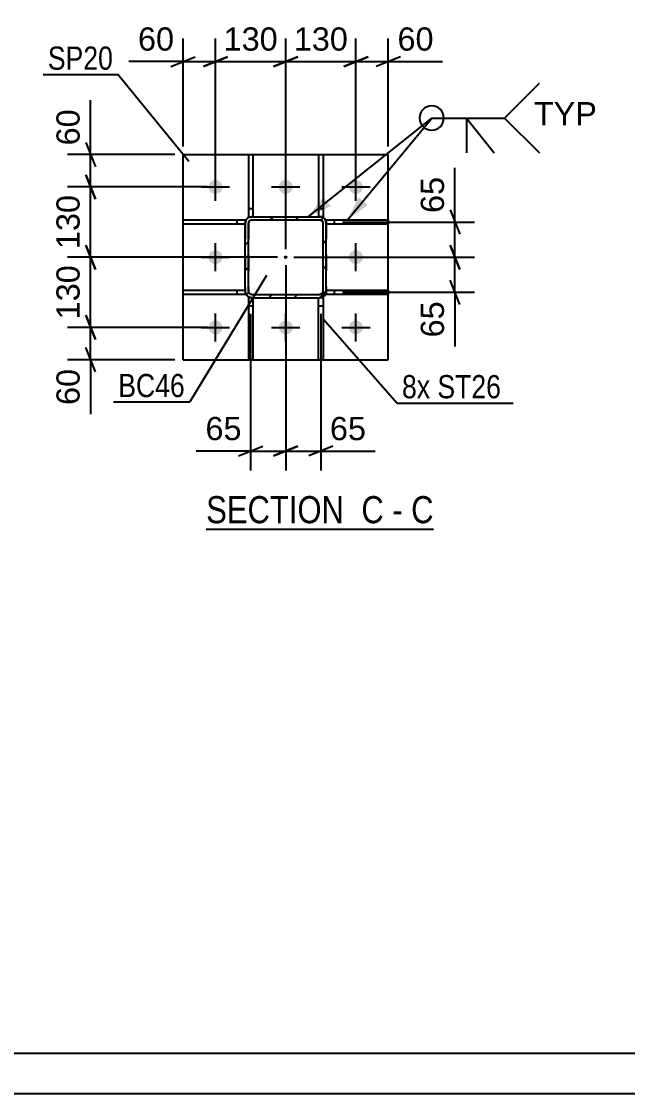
# Model space of a CAD drawing. Header units: millimetres. Extents: x -358 to 483, y -215 to 379.
# Drawn here: x -242.1 to -167.3, y -215 to -82.7 of the extents above; entities that cross this region are included whole.
import ezdxf

# ---------------------------------------------------------------- set-up
doc = ezdxf.new("R2010")
doc.units = ezdxf.units.MM
doc.linetypes.add('DXK_LINE_DOT2', pattern=[3.9198, 1.9599, -1.9599])
doc.linetypes.add('DXK_LINE_DOT3', pattern=[5.9187, 2.979, -0.9799, 0.9799, -0.9799])
doc.styles.add('Arial', font='ARIAL.TTF', dxfattribs={"height": 0.2})
doc.styles.add('Arial Narrow', font='ARIALN.TTF', dxfattribs={"height": 0.2})

# ---------------------------------------------------------------- blocks, each defined once
blk = doc.blocks.new('Unknown-284934251-1133')
at = {"color": 5, "linetype": 'Continuous'}
for p, q in [((-353.25, -210.04), (477.75, -210.04)), ((-358.25, -215.04), (482.75, -215.04))]:
    blk.add_line(p, q, dxfattribs=at)
blk = doc.blocks.new('Unknown-284934251-14 - 3072')
at = {"color": 6, "linetype": 'Continuous'}
blk.add_line((-219.29, -145.39), (-191.22, -145.39), dxfattribs=at)
at = {"color": 0, "linetype": 'Continuous'}
for points in [[(-201.18, -144.64), (-201.18, -141.14), (-219.29, -141.14), (-219.29, -144.64)], [(-197.36, -144.64), (-197.36, -141.14), (-200.13, -141.14), (-200.13, -144.64)], [(-195.04, -144.64), (-195.04, -141.14), (-196.31, -141.14), (-196.31, -144.64)], [(-191.22, -144.64), (-191.22, -141.14), (-193.99, -141.14), (-193.99, -144.64)]]:
    blk.add_wipeout(points, dxfattribs=at)
at = {"color": 7, "linetype": 'Continuous', "style": 'Arial Narrow'}
for s, p in [('SECTION ', (-219.29, -144.64)), ('C', (-200.13, -144.64)), ('C', (-193.99, -144.64)), ('-', (-196.31, -144.64))]:
    blk.add_text(s, height=3.34, dxfattribs=at).set_placement(p)
blk = doc.blocks.new('Part-284934251-3110 - 3072')
at = {"color": 2, "linetype": 'Continuous'}
for p, q in [((-214.07, -99.14), (-214.07, -106.81)), ((-214.07, -99.14), (-213.54, -99.14)), ((-213.54, -99.14), (-213.54, -106.81)), ((-214.07, -106.81), (-213.67, -106.81))]:
    blk.add_line(p, q, dxfattribs=at)
at = {"color": 7, "linetype": 'DXK_LINE_DOT2'}
for p, q in [((-214.07, -105.81), (-213.54, -105.81)), ((-213.67, -106.81), (-213.54, -106.81))]:
    blk.add_line(p, q, dxfattribs=at)
blk = doc.blocks.new('Bolt-284934251-3078 - 3072')
at = {"linetype": 'Continuous'}
for points in [[(-218.14, -102.27, -1), (-218.14, -104.01, -1)], [(-209.47, -102.27, -1), (-209.47, -104.01, -1)], [(-200.81, -102.27, -1), (-200.81, -104.01, -1)], [(-218.14, -110.94, -1), (-218.14, -112.67, -1)], [(-200.81, -110.94, -1), (-200.81, -112.67, -1)], [(-218.14, -119.61, -1), (-218.14, -121.34, -1)], [(-209.47, -119.61, -1), (-209.47, -121.34, -1)], [(-200.81, -119.61, -1), (-200.81, -121.34, -1)]]:
    blk.add_hatch(color=1, dxfattribs=at).paths.add_polyline_path(points)
at = {"color": 1, "linetype": 'Continuous'}
for p, q in [((-218.14, -104.87), (-218.14, -101.41)), ((-209.47, -104.87), (-209.47, -101.41)), ((-200.81, -104.87), (-200.81, -101.41)), ((-219.87, -103.14), (-216.41, -103.14)), ((-211.21, -103.14), (-207.74, -103.14)), ((-202.54, -103.14), (-199.07, -103.14)), ((-218.14, -113.54), (-218.14, -110.07)), ((-200.81, -113.54), (-200.81, -110.07)), ((-219.87, -111.81), (-216.41, -111.81)), ((-202.54, -111.81), (-199.07, -111.81)), ((-218.14, -122.21), (-218.14, -118.74)), ((-209.47, -122.21), (-209.47, -118.74)), ((-200.81, -122.21), (-200.81, -118.74)), ((-219.87, -120.47), (-216.41, -120.47)), ((-211.21, -120.47), (-207.74, -120.47)), ((-202.54, -120.47), (-199.07, -120.47))]:
    blk.add_line(p, q, dxfattribs=at)
blk = doc.blocks.new('Part-284934251-3100 - 3072')
at = {"color": 2, "linetype": 'Continuous'}
for p, q in [((-213.67, -116.81), (-214.07, -116.81)), ((-214.07, -116.81), (-214.07, -124.47)), ((-213.54, -116.81), (-213.54, -124.47)), ((-213.54, -124.47), (-214.07, -124.47))]:
    blk.add_line(p, q, dxfattribs=at)
at = {"color": 7, "linetype": 'DXK_LINE_DOT2'}
for p, q in [((-213.67, -116.81), (-213.54, -116.81)), ((-214.07, -117.81), (-213.54, -117.81))]:
    blk.add_line(p, q, dxfattribs=at)
blk = doc.blocks.new('Part-284934251-3105 - 3072')
at = {"color": 2, "linetype": 'Continuous'}
for p, q in [((-205.41, -124.47), (-205.41, -116.81)), ((-204.87, -116.81), (-205.27, -116.81)), ((-204.87, -116.81), (-204.87, -124.47)), ((-204.87, -124.47), (-205.41, -124.47))]:
    blk.add_line(p, q, dxfattribs=at)
at = {"color": 7, "linetype": 'DXK_LINE_DOT2'}
for p, q in [((-205.41, -116.81), (-205.27, -116.81)), ((-205.41, -117.81), (-204.87, -117.81))]:
    blk.add_line(p, q, dxfattribs=at)
blk = doc.blocks.new('Part-284934251-3115 - 3072')
at = {"color": 2, "linetype": 'Continuous'}
for p, q in [((-205.41, -99.14), (-205.41, -106.81)), ((-205.41, -99.14), (-204.87, -99.14)), ((-204.87, -99.14), (-204.87, -106.81)), ((-204.87, -106.81), (-205.27, -106.81))]:
    blk.add_line(p, q, dxfattribs=at)
at = {"color": 7, "linetype": 'DXK_LINE_DOT2'}
for p, q in [((-205.41, -105.81), (-204.87, -105.81)), ((-205.27, -106.81), (-205.41, -106.81))]:
    blk.add_line(p, q, dxfattribs=at)
blk = doc.blocks.new('Part-284934251-3120 - 3072')
at = {"color": 2, "linetype": 'Continuous'}
for p, q in [((-222.14, -115.87), (-214.47, -115.87)), ((-222.14, -116.41), (-222.14, -115.87)), ((-214.47, -116.41), (-222.14, -116.41)), ((-214.47, -116.01), (-214.47, -116.41))]:
    blk.add_line(p, q, dxfattribs=at)
at = {"color": 7, "linetype": 'DXK_LINE_DOT2'}
for p, q in [((-215.47, -116.41), (-215.47, -115.87)), ((-214.47, -115.87), (-214.47, -116.01))]:
    blk.add_line(p, q, dxfattribs=at)
blk = doc.blocks.new('Part-284934251-3125 - 3072')
at = {"color": 2, "linetype": 'Continuous'}
for p, q in [((-222.14, -107.21), (-214.47, -107.21)), ((-222.14, -107.74), (-222.14, -107.21)), ((-214.47, -107.74), (-222.14, -107.74)), ((-214.47, -107.21), (-214.47, -107.61))]:
    blk.add_line(p, q, dxfattribs=at)
at = {"color": 7, "linetype": 'DXK_LINE_DOT2'}
for p, q in [((-215.47, -107.74), (-215.47, -107.21)), ((-214.47, -107.61), (-214.47, -107.74))]:
    blk.add_line(p, q, dxfattribs=at)
blk = doc.blocks.new('Part-284934251-3130 - 3072')
at = {"color": 2, "linetype": 'Continuous'}
for p, q in [((-204.47, -115.87), (-196.81, -115.87)), ((-204.47, -116.01), (-204.47, -116.41)), ((-196.81, -116.41), (-204.47, -116.41)), ((-196.81, -115.87), (-196.81, -116.41))]:
    blk.add_line(p, q, dxfattribs=at)
at = {"color": 7, "linetype": 'DXK_LINE_DOT2'}
for p, q in [((-204.47, -115.87), (-204.47, -116.01)), ((-203.47, -116.41), (-203.47, -115.87))]:
    blk.add_line(p, q, dxfattribs=at)
blk = doc.blocks.new('Part-284934251-3135 - 3072')
at = {"color": 2, "linetype": 'Continuous'}
for p, q in [((-204.47, -107.21), (-204.47, -107.61)), ((-204.47, -107.21), (-196.81, -107.21)), ((-196.81, -107.74), (-204.47, -107.74)), ((-196.81, -107.21), (-196.81, -107.74))]:
    blk.add_line(p, q, dxfattribs=at)
at = {"color": 7, "linetype": 'DXK_LINE_DOT2'}
for p, q in [((-204.47, -107.61), (-204.47, -107.74)), ((-203.47, -107.74), (-203.47, -107.21))]:
    blk.add_line(p, q, dxfattribs=at)
blk = doc.blocks.new('Part-284934251-3204 - 3072')
at = {"color": 2, "linetype": 'Continuous'}
for p, q in [((-222.14, -124.47), (-222.14, -99.14)), ((-222.14, -99.14), (-196.81, -99.14)), ((-196.81, -124.47), (-196.81, -99.14)), ((-222.14, -124.47), (-196.81, -124.47))]:
    blk.add_line(p, q, dxfattribs=at)
blk = doc.blocks.new('Part-284934251-3230 - 3072')
at = {"linetype": 'Continuous'}
h = blk.add_hatch(dxfattribs=at)
h.set_pattern_fill('', scale=0.7, style=0, pattern_type=0)
h.set_pattern_definition([(45, (-205.275, -116.8067), (-1.57154, 1.57154), [])])
h.paths.add_polyline_path([(-213.67, -116.81), (-205.27, -116.81), (-204.97, -116.75), (-204.71, -116.57), (-204.54, -116.31), (-204.47, -116.01), (-204.47, -107.61), (-204.54, -107.3), (-204.71, -107.04), (-204.97, -106.87), (-205.27, -106.81), (-213.67, -106.81), (-213.98, -106.87), (-214.24, -107.04), (-214.41, -107.3), (-214.47, -107.61), (-214.47, -116.01), (-214.41, -116.31), (-214.24, -116.57), (-213.98, -116.75)])
h.paths.add_polyline_path([(-214.04, -116.16), (-214.07, -116.01), (-214.07, -107.61), (-214.04, -107.45), (-213.96, -107.32), (-213.83, -107.24), (-213.67, -107.21), (-205.27, -107.21), (-205.12, -107.24), (-204.99, -107.32), (-204.91, -107.45), (-204.87, -107.61), (-204.87, -116.01), (-204.91, -116.16), (-204.99, -116.29), (-205.12, -116.38), (-205.27, -116.41), (-213.67, -116.41), (-213.83, -116.38), (-213.96, -116.29)])
blk.add_hatch(color=246, dxfattribs=at).paths.add_polyline_path([(-209.47, -111.91, -1), (-209.47, -111.71, -1)])
at = {"color": 7, "linetype": 'DXK_LINE_DOT2'}
for p, q in [((-213.98, -106.87), (-213.67, -106.81)), ((-213.67, -106.81), (-205.27, -106.81)), ((-205.27, -106.81), (-204.97, -106.87)), ((-214.47, -107.61), (-214.41, -107.3)), ((-214.47, -107.61), (-214.47, -116.01)), ((-214.04, -107.45), (-214.07, -107.61)), ((-214.07, -107.61), (-214.07, -116.01)), ((-213.96, -107.32), (-214.04, -107.45)), ((-213.83, -107.24), (-213.96, -107.32)), ((-213.67, -107.21), (-213.83, -107.24)), ((-213.67, -107.21), (-205.27, -107.21)), ((-205.12, -107.24), (-205.27, -107.21)), ((-204.99, -107.32), (-205.12, -107.24)), ((-204.91, -107.45), (-204.99, -107.32)), ((-204.87, -107.61), (-204.91, -107.45)), ((-204.87, -116.01), (-204.87, -107.61)), ((-204.54, -107.3), (-204.47, -107.61)), ((-204.47, -107.61), (-204.47, -116.01)), ((-214.41, -116.31), (-214.47, -116.01)), ((-214.07, -116.01), (-214.04, -116.16)), ((-214.04, -116.16), (-213.96, -116.29)), ((-213.96, -116.29), (-213.83, -116.38)), ((-213.83, -116.38), (-213.67, -116.41)), ((-213.67, -116.41), (-205.27, -116.41)), ((-205.27, -116.41), (-205.12, -116.38)), ((-205.12, -116.38), (-204.99, -116.29)), ((-204.99, -116.29), (-204.91, -116.16)), ((-204.91, -116.16), (-204.87, -116.01)), ((-204.47, -116.01), (-204.54, -116.31)), ((-213.67, -116.81), (-213.98, -116.75)), ((-213.67, -116.81), (-205.27, -116.81)), ((-204.97, -116.75), (-205.27, -116.81))]:
    blk.add_line(p, q, dxfattribs=at)
at = {"color": 2, "linetype": 'Continuous'}
for p, q in [((-213.67, -106.81), (-213.98, -106.87)), ((-213.67, -106.81), (-205.27, -106.81)), ((-204.97, -106.87), (-205.27, -106.81)), ((-214.41, -107.3), (-214.47, -107.61)), ((-214.47, -116.01), (-214.47, -107.61)), ((-214.07, -107.61), (-214.04, -107.45)), ((-214.07, -116.01), (-214.07, -107.61)), ((-214.04, -107.45), (-213.96, -107.32)), ((-213.96, -107.32), (-213.83, -107.24)), ((-213.83, -107.24), (-213.67, -107.21)), ((-213.67, -107.21), (-205.27, -107.21)), ((-205.27, -107.21), (-205.12, -107.24)), ((-205.12, -107.24), (-204.99, -107.32)), ((-204.99, -107.32), (-204.91, -107.45)), ((-204.91, -107.45), (-204.87, -107.61)), ((-204.87, -116.01), (-204.87, -107.61)), ((-204.47, -107.61), (-204.54, -107.3)), ((-204.47, -116.01), (-204.47, -107.61)), ((-214.47, -116.01), (-214.41, -116.31)), ((-214.04, -116.16), (-214.07, -116.01)), ((-213.96, -116.29), (-214.04, -116.16)), ((-213.83, -116.38), (-213.96, -116.29)), ((-213.67, -116.41), (-213.83, -116.38)), ((-213.67, -116.41), (-205.27, -116.41)), ((-205.12, -116.38), (-205.27, -116.41)), ((-204.99, -116.29), (-205.12, -116.38)), ((-204.91, -116.16), (-204.99, -116.29)), ((-204.87, -116.01), (-204.91, -116.16)), ((-204.54, -116.31), (-204.47, -116.01)), ((-213.98, -116.75), (-213.67, -116.81)), ((-213.67, -116.81), (-205.27, -116.81)), ((-205.27, -116.81), (-204.97, -116.75))]:
    blk.add_line(p, q, dxfattribs=at)
at = {"color": 7, "linetype": 'DXK_LINE_DOT3'}
blk.add_line((-209.47, -111.81), (-209.47, -111.81), dxfattribs=at)
at = {"color": 246, "linetype": 'DXK_LINE_DOT2'}
blk.add_line((-209.47, -111.81), (-209.47, -111.81), dxfattribs=at)
at = {"color": 246, "linetype": 'Continuous'}
blk.add_circle((-209.47, -111.81), 0.1, dxfattribs=at)
at = {"color": 7, "linetype": 'DXK_LINE_DOT2'}
for centre, start, end in [((-213.67, -107.61), 112.5, 157.5), ((-205.27, -107.61), 22.5, 67.5), ((-213.67, -116.01), 202.5, 247.5), ((-205.27, -116.01), 292.5, 337.5)]:
    blk.add_arc(centre, 0.8, start, end, dxfattribs=at)
at = {"color": 2, "linetype": 'Continuous'}
for centre, start, end in [((-213.67, -107.61), 112.5, 157.5), ((-205.27, -107.61), 22.5, 67.5), ((-213.67, -116.01), 202.5, 247.5), ((-205.27, -116.01), 292.5, 337.5)]:
    blk.add_arc(centre, 0.8, start, end, dxfattribs=at)
blk = doc.blocks.new('StraightDimension-284934251-13418 - 3072')
at = {"color": 7, "linetype": 'Continuous'}
for p, q in [((-209.47, -112.81), (-209.47, -138.14)), ((-213.81, -118.81), (-213.81, -138.14)), ((-213.81, -135.74), (-220.51, -135.74)), ((-213.81, -135.74), (-220.51, -135.74)), ((-215.31, -136.34), (-212.31, -135.14)), ((-213.81, -135.74), (-209.47, -135.74)), ((-207.97, -135.14), (-210.97, -136.34))]:
    blk.add_line(p, q, dxfattribs=at)
at = {"color": 0}
blk.add_wipeout([(-214.33, -134.99), (-214.33, -130.79), (-219.98, -130.79), (-219.98, -134.99)], dxfattribs=at)
at = {"color": 3, "style": 'Arial'}
blk.add_text('65', height=2.865, dxfattribs=at).set_placement((-219.38, -134.39))
blk = doc.blocks.new('StraightDimension-284934251-13374 - 3072')
at = {"color": 7, "linetype": 'Continuous'}
for p, q in [((-234.16, -110.31), (-232.96, -113.31)), ((-210.47, -111.81), (-236.41, -111.81)), ((-233.56, -120.47), (-233.56, -111.81)), ((-232.96, -121.97), (-234.16, -118.97)), ((-219.14, -120.47), (-236.41, -120.47))]:
    blk.add_line(p, q, dxfattribs=at)
at = {"color": 0}
blk.add_wipeout([(-234.31, -112.2), (-238.51, -112.2), (-238.51, -120.08), (-234.31, -120.08)], dxfattribs=at)
at = {"color": 3, "style": 'Arial'}
blk.add_text('130', height=2.865, rotation=90.0002, dxfattribs=at).set_placement((-234.91, -119.48))
blk = doc.blocks.new('StraightDimension-284934251-13373 - 3072')
at = {"color": 7, "linetype": 'Continuous'}
for p, q in [((-234.16, -101.64), (-232.96, -104.64)), ((-219.14, -103.14), (-236.41, -103.14)), ((-233.56, -111.81), (-233.56, -103.14)), ((-232.96, -113.31), (-234.16, -110.31)), ((-210.47, -111.81), (-236.41, -111.81))]:
    blk.add_line(p, q, dxfattribs=at)
at = {"color": 0}
blk.add_wipeout([(-234.31, -103.54), (-238.51, -103.54), (-238.51, -111.41), (-234.31, -111.41)], dxfattribs=at)
at = {"color": 3, "style": 'Arial'}
blk.add_text('130', height=2.865, rotation=90.0002, dxfattribs=at).set_placement((-234.91, -110.81))
blk = doc.blocks.new('StraightDimension-284934251-13295 - 3072')
at = {"color": 7, "linetype": 'Continuous'}
for p, q in [((-189.19, -110.31), (-187.99, -113.31)), ((-208.47, -111.81), (-186.19, -111.81)), ((-188.59, -116.14), (-188.59, -111.81)), ((-187.99, -117.64), (-189.19, -114.64)), ((-202.47, -116.14), (-186.19, -116.14)), ((-188.59, -116.14), (-188.59, -122.84)), ((-188.59, -116.14), (-188.59, -122.84))]:
    blk.add_line(p, q, dxfattribs=at)
at = {"color": 0}
blk.add_wipeout([(-189.34, -116.66), (-193.54, -116.66), (-193.54, -122.31), (-189.34, -122.31)], dxfattribs=at)
at = {"color": 3, "style": 'Arial'}
blk.add_text('65', height=2.865, rotation=90.0002, dxfattribs=at).set_placement((-189.94, -121.71))
blk = doc.blocks.new('StraightDimension-284934251-13372 - 3072')
at = {"color": 7, "linetype": 'Continuous'}
for p, q in [((-233.56, -99.14), (-233.56, -92.44)), ((-233.56, -99.14), (-233.56, -92.44)), ((-234.16, -97.64), (-232.96, -100.64)), ((-223.14, -99.14), (-236.41, -99.14)), ((-233.56, -103.14), (-233.56, -99.14)), ((-232.96, -104.64), (-234.16, -101.64)), ((-219.14, -103.14), (-236.41, -103.14))]:
    blk.add_line(p, q, dxfattribs=at)
at = {"color": 0}
blk.add_wipeout([(-234.31, -92.97), (-238.51, -92.97), (-238.51, -98.62), (-234.31, -98.62)], dxfattribs=at)
at = {"color": 3, "style": 'Arial'}
blk.add_text('60', height=2.865, rotation=90.0002, dxfattribs=at).set_placement((-234.91, -98.01))
blk = doc.blocks.new('StraightDimension-284934251-13334 - 3072')
at = {"color": 7, "linetype": 'Continuous'}
for p, q in [((-222.14, -98.14), (-222.14, -84.81)), ((-218.14, -102.14), (-218.14, -84.81)), ((-223.64, -88.26), (-220.64, -87.06)), ((-216.64, -87.06), (-219.64, -88.26)), ((-222.14, -87.66), (-228.84, -87.66)), ((-222.14, -87.66), (-228.84, -87.66)), ((-222.14, -87.66), (-218.14, -87.66))]:
    blk.add_line(p, q, dxfattribs=at)
at = {"color": 0}
blk.add_wipeout([(-222.67, -86.91), (-222.67, -82.71), (-228.31, -82.71), (-228.31, -86.91)], dxfattribs=at)
at = {"color": 3, "style": 'Arial'}
blk.add_text('60', height=2.865, dxfattribs=at).set_placement((-227.71, -86.31))
blk = doc.blocks.new('StraightDimension-284934251-13332 - 3072')
at = {"color": 7, "linetype": 'Continuous'}
for p, q in [((-209.47, -110.81), (-209.47, -84.81)), ((-200.81, -102.14), (-200.81, -84.81)), ((-210.97, -88.26), (-207.97, -87.06)), ((-199.31, -87.06), (-202.31, -88.26)), ((-209.47, -87.66), (-200.81, -87.66))]:
    blk.add_line(p, q, dxfattribs=at)
at = {"color": 0}
blk.add_wipeout([(-201.21, -86.91), (-201.21, -82.71), (-209.08, -82.71), (-209.08, -86.91)], dxfattribs=at)
at = {"color": 3, "style": 'Arial'}
blk.add_text('130', height=2.865, dxfattribs=at).set_placement((-208.48, -86.31))
blk = doc.blocks.new('StraightDimension-284934251-13294 - 3072')
at = {"color": 7, "linetype": 'Continuous'}
for p, q in [((-188.59, -107.47), (-188.59, -100.78)), ((-188.59, -107.47), (-188.59, -100.78)), ((-189.19, -105.97), (-187.99, -108.97)), ((-202.47, -107.47), (-186.19, -107.47)), ((-188.59, -111.81), (-188.59, -107.47)), ((-187.99, -113.31), (-189.19, -110.31)), ((-208.47, -111.81), (-186.19, -111.81))]:
    blk.add_line(p, q, dxfattribs=at)
at = {"color": 0}
blk.add_wipeout([(-189.34, -101.3), (-193.54, -101.3), (-193.54, -106.95), (-189.34, -106.95)], dxfattribs=at)
at = {"color": 3, "style": 'Arial'}
blk.add_text('65', height=2.865, rotation=90.0002, dxfattribs=at).set_placement((-189.94, -106.35))
blk = doc.blocks.new('StraightDimension-284934251-13331 - 3072')
at = {"color": 7, "linetype": 'Continuous'}
for p, q in [((-200.81, -102.14), (-200.81, -84.81)), ((-196.81, -98.14), (-196.81, -84.81)), ((-202.31, -88.26), (-199.31, -87.06)), ((-195.31, -87.06), (-198.31, -88.26)), ((-200.81, -87.66), (-196.81, -87.66)), ((-196.81, -87.66), (-190.11, -87.66)), ((-196.81, -87.66), (-190.11, -87.66))]:
    blk.add_line(p, q, dxfattribs=at)
at = {"color": 0}
blk.add_wipeout([(-190.64, -86.91), (-190.64, -82.71), (-196.28, -82.71), (-196.28, -86.91)], dxfattribs=at)
at = {"color": 3, "style": 'Arial'}
blk.add_text('60', height=2.865, dxfattribs=at).set_placement((-195.68, -86.31))
blk = doc.blocks.new('StraightDimension-284934251-13333 - 3072')
at = {"color": 7, "linetype": 'Continuous'}
for p, q in [((-218.14, -102.14), (-218.14, -84.81)), ((-209.47, -110.81), (-209.47, -84.81)), ((-219.64, -88.26), (-216.64, -87.06)), ((-207.97, -87.06), (-210.97, -88.26)), ((-218.14, -87.66), (-209.47, -87.66))]:
    blk.add_line(p, q, dxfattribs=at)
at = {"color": 0}
blk.add_wipeout([(-209.87, -86.91), (-209.87, -82.71), (-217.74, -82.71), (-217.74, -86.91)], dxfattribs=at)
at = {"color": 3, "style": 'Arial'}
blk.add_text('130', height=2.865, dxfattribs=at).set_placement((-217.14, -86.31))
blk = doc.blocks.new('StraightDimension-284934251-13375 - 3072')
at = {"color": 7, "linetype": 'Continuous'}
for p, q in [((-234.16, -118.97), (-232.96, -121.97)), ((-219.14, -120.47), (-236.41, -120.47)), ((-233.56, -124.47), (-233.56, -120.47)), ((-232.96, -125.97), (-234.16, -122.97)), ((-223.14, -124.47), (-236.41, -124.47)), ((-233.56, -124.47), (-233.56, -131.17)), ((-233.56, -124.47), (-233.56, -131.17))]:
    blk.add_line(p, q, dxfattribs=at)
at = {"color": 0}
blk.add_wipeout([(-234.31, -125), (-238.51, -125), (-238.51, -130.65), (-234.31, -130.65)], dxfattribs=at)
at = {"color": 3, "style": 'Arial'}
blk.add_text('60', height=2.865, rotation=90.0002, dxfattribs=at).set_placement((-234.91, -130.05))
blk = doc.blocks.new('StraightDimension-284934251-13417 - 3072')
at = {"color": 7, "linetype": 'Continuous'}
for p, q in [((-209.47, -112.81), (-209.47, -138.14)), ((-205.14, -118.81), (-205.14, -138.14)), ((-210.97, -136.34), (-207.97, -135.14)), ((-209.47, -135.74), (-205.14, -135.74)), ((-203.64, -135.14), (-206.64, -136.34)), ((-205.14, -135.74), (-198.44, -135.74)), ((-205.14, -135.74), (-198.44, -135.74))]:
    blk.add_line(p, q, dxfattribs=at)
at = {"color": 0}
blk.add_wipeout([(-198.97, -134.99), (-198.97, -130.79), (-204.62, -130.79), (-204.62, -134.99)], dxfattribs=at)
at = {"color": 3, "style": 'Arial'}
blk.add_text('65', height=2.865, dxfattribs=at).set_placement((-204.02, -134.39))
blk = doc.blocks.new('Mark-284934251-3200 - 3072')
at = {"color": 0}
blk.add_wipeout([(-230.79, -88.67), (-230.79, -85.67), (-238.83, -85.67), (-238.83, -88.67)], dxfattribs=at)
blk.add_wipeout([(-230.79, -88.67), (-230.79, -85.67), (-238.83, -85.67), (-238.83, -88.67)], dxfattribs=at)
at = {"color": 30, "linetype": 'Continuous'}
for p in [(-239.43, -89.27), (-221.43, -100)]:
    blk.add_line(p, (-230.19, -89.27), dxfattribs=at)
at = {"color": 3, "style": 'Arial Narrow'}
blk.add_text('SP20', height=2.863, dxfattribs=at).set_placement((-238.83, -88.67))
blk = doc.blocks.new('Mark-284934251-3226 - 3072')
at = {"color": 0}
blk.add_wipeout([(-221.92, -129.08), (-221.92, -126.08), (-230.14, -126.08), (-230.14, -129.08)], dxfattribs=at)
blk.add_wipeout([(-221.92, -129.08), (-221.92, -126.08), (-230.14, -126.08), (-230.14, -129.08)], dxfattribs=at)
at = {"color": 30, "linetype": 'Continuous'}
for p in [(-211.83, -114.06), (-230.74, -129.68)]:
    blk.add_line(p, (-221.32, -129.68), dxfattribs=at)
at = {"color": 3, "style": 'Arial Narrow'}
blk.add_text('BC46', height=2.863, dxfattribs=at).set_placement((-230.14, -129.08))
blk = doc.blocks.new('WeldMark-284934251-3284 - 3072')
at = {"linetype": 'Continuous'}
for points in [[(-203.91, -105.52), (-206.72, -106.81), (-204.84, -104.35)], [(-199.35, -105.37), (-201.84, -107.21), (-200.51, -104.42)]]:
    blk.add_hatch(color=30, dxfattribs=at).paths.add_polyline_path(points)
at = {"color": 30, "linetype": 'Continuous'}
for p, q in [((-206.72, -106.81), (-191.45, -94.63)), ((-201.84, -107.21), (-191.45, -94.63)), ((-191.45, -94.63), (-182.45, -94.63))]:
    blk.add_line(p, q, dxfattribs=at)
at = {"color": 3, "linetype": 'Continuous'}
for q in [(-183.73, -98.91), (-187.16, -98.91)]:
    blk.add_line((-187.16, -94.63), q, dxfattribs=at)
for start, end in [(90, 270), (270, 90)]:
    blk.add_arc((-191.45, -94.63), 1.5, start, end, dxfattribs=at)
at = {"color": 0, "linetype": 'Continuous'}
blk.add_wipeout([(-171.07, -95.53), (-171.07, -92.53), (-178.85, -92.53), (-178.85, -95.53)], dxfattribs=at)
blk.add_wipeout([(-171.07, -95.53), (-171.07, -92.53), (-178.85, -92.53), (-178.85, -95.53)], dxfattribs=at)
at = {"color": 3, "linetype": 'Continuous'}
for q in [(-178.16, -90.34), (-178.16, -98.91)]:
    blk.add_line((-182.45, -94.63), q, dxfattribs=at)
at = {"color": 3, "linetype": 'Continuous', "style": 'Arial'}
blk.add_text('TYP', height=2.865, dxfattribs=at).set_placement((-178.85, -95.53))
blk = doc.blocks.new('MarkSet-284934251-3339 - 3072')
at = {"color": 0}
for points in [[(-191.65, -129.22), (-191.65, -126.22), (-195.12, -126.22), (-195.12, -129.22)], [(-182.89, -129.22), (-182.89, -126.22), (-190.75, -126.22), (-190.75, -129.22)]]:
    blk.add_wipeout(points, dxfattribs=at)
for points in [[(-191.65, -129.22), (-191.65, -126.22), (-195.12, -126.22), (-195.12, -129.22)], [(-182.89, -129.22), (-182.89, -126.22), (-190.75, -126.22), (-190.75, -129.22)]]:
    blk.add_wipeout(points, dxfattribs=at)
at = {"color": 30, "linetype": 'Continuous'}
for p, q in [((-204.87, -119.43), (-195.72, -129.82)), ((-195.72, -129.82), (-181.39, -129.82))]:
    blk.add_line(p, q, dxfattribs=at)
at = {"color": 3, "style": 'Arial Narrow'}
for s, p in [('8x', (-195.12, -129.22)), ('ST26', (-190.75, -129.22))]:
    blk.add_text(s, height=2.863, dxfattribs=at).set_placement(p)

msp = doc.modelspace()

# ---------------------------------------------------------------- block references
for name in ['Unknown-284934251-1133', 'Part-284934251-3204 - 3072', 'Part-284934251-3110 - 3072', 'Part-284934251-3115 - 3072', 'Bolt-284934251-3078 - 3072', 'Part-284934251-3230 - 3072', 'Part-284934251-3125 - 3072', 'Part-284934251-3135 - 3072', 'Part-284934251-3120 - 3072', 'Part-284934251-3130 - 3072', 'Part-284934251-3100 - 3072', 'Part-284934251-3105 - 3072']:
    msp.add_blockref(name, (0, 0))

# ---------------------------------------------------------------- next in the draw order: block references
for name in ['StraightDimension-284934251-13418 - 3072', 'Unknown-284934251-14 - 3072']:
    msp.add_blockref(name, (0, 0))

# ---------------------------------------------------------------- next in the draw order: block references
for name in ['StraightDimension-284934251-13374 - 3072', 'StraightDimension-284934251-13295 - 3072']:
    msp.add_blockref(name, (0, 0))

# ---------------------------------------------------------------- next in the draw order: block references
for name in ['StraightDimension-284934251-13373 - 3072', 'StraightDimension-284934251-13375 - 3072']:
    msp.add_blockref(name, (0, 0))

# ---------------------------------------------------------------- next in the draw order: block references
for name in ['StraightDimension-284934251-13332 - 3072', 'StraightDimension-284934251-13372 - 3072', 'Mark-284934251-3226 - 3072']:
    msp.add_blockref(name, (0, 0))

# ---------------------------------------------------------------- next in the draw order: block references
for name in ['StraightDimension-284934251-13334 - 3072', 'StraightDimension-284934251-13294 - 3072']:
    msp.add_blockref(name, (0, 0))

# ---------------------------------------------------------------- next in the draw order: block references
for name in ['StraightDimension-284934251-13333 - 3072', 'StraightDimension-284934251-13331 - 3072', 'Mark-284934251-3200 - 3072', 'StraightDimension-284934251-13417 - 3072']:
    msp.add_blockref(name, (0, 0))

# ---------------------------------------------------------------- next in the draw order: block references
for name in ['WeldMark-284934251-3284 - 3072', 'MarkSet-284934251-3339 - 3072']:
    msp.add_blockref(name, (0, 0))

doc.saveas('drawing.dxf')
